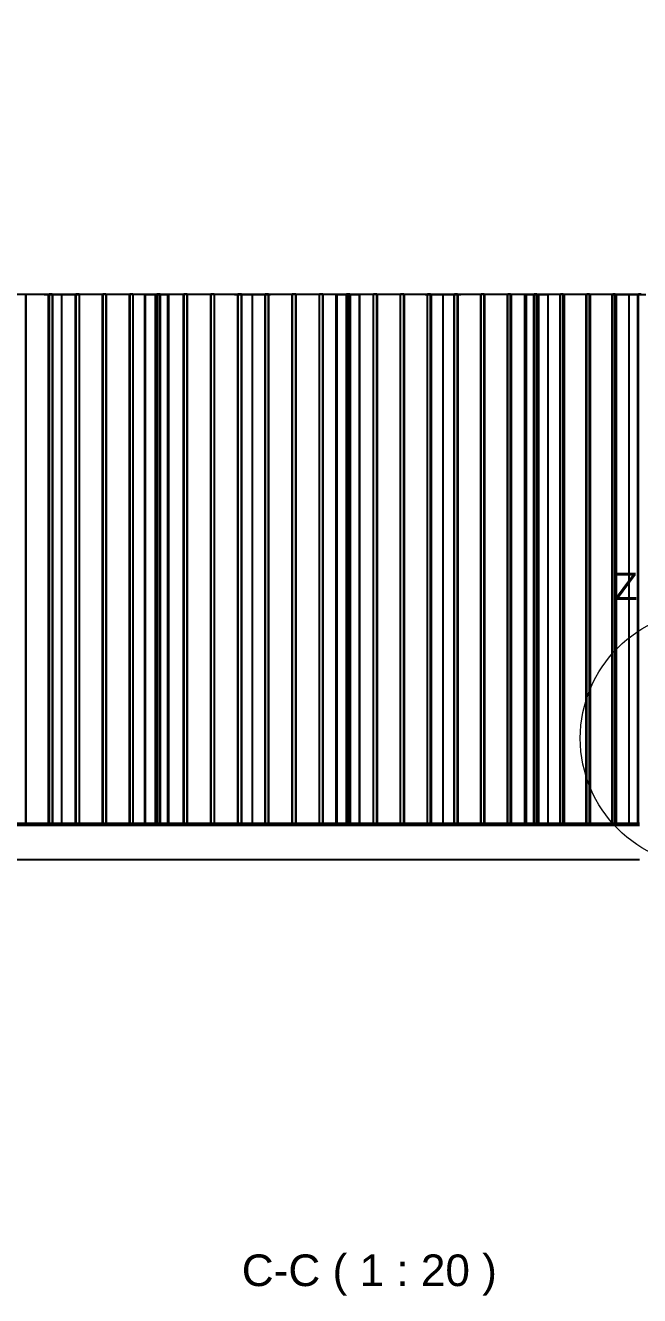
# Model space of a CAD drawing. Header units: millimetres. Extents: x -4172 to 126100, y -2 to 142133.
# Drawn here: x 20202 to 27002, y 37789 to 51858 of the extents above; entities that cross this region are included whole.
import ezdxf

# ---------------------------------------------------------------- set-up
doc = ezdxf.new("R2010")
doc.units = ezdxf.units.MM
doc.header["$LTSCALE"] = 100
for name, color, linetype, lineweight in [('Detail Boundary', 7, 'Continuous', 18), ('Symbol', 7, 'Continuous', 18), ('Visible', 7, 'Continuous', 25)]:
    doc.layers.add(name, color=color, linetype=linetype, lineweight=lineweight)
doc.styles.add('Label Text', font='arial.ttf')
doc.styles.add('Title', font='arial.ttf')

# ---------------------------------------------------------------- blocks, each defined once
blk = doc.blocks.new('2dDetail0')
at = {"layer": 'Detail Boundary'}
blk.add_circle((277.64, 439.62), 14.18, dxfattribs=at)
at = {"layer": 'Detail Boundary', "insert": (267.24, 454.95), "char_height": 3, "attachment_point": 7, "style": 'Title'}
blk.add_mtext('Z', dxfattribs=at)

msp = doc.modelspace()

# ---------------------------------------------------------------- linework, layer by layer
at = {"layer": 'Visible'}
for p, q in [((20409.6, 48877.58), (19694.33, 48877.58)), ((20202.27, 48882.58), (20202.27, 43017.58)), ((20202.27, 48882.58), (20458.98, 48882.58)), ((20208.93, 43017.58), (20208.93, 48882.58)), ((20409.6, 48877.58), (20604.13, 48877.58)), ((20458.98, 48882.58), (20464.87, 48882.58)), ((20458.98, 43017.58), (20458.98, 48882.58)), ((20498.42, 48882.58), (20464.87, 48882.58)), ((20464.87, 48882.58), (20464.87, 43017.58)), ((20498.42, 48882.58), (20498.42, 43017.58)), ((20498.42, 48882.58), (20756.12, 48882.58)), ((20504.3, 43017.58), (20504.3, 48882.58)), ((20604.13, 48877.58), (20802.33, 48877.58)), ((20604.13, 43017.58), (20604.13, 48877.58)), ((20756.12, 43017.58), (20756.12, 48882.58)), ((20756.12, 48882.58), (20761.22, 48882.58)), ((20795.69, 48882.58), (20761.22, 48882.58)), ((20761.22, 48882.58), (20761.22, 43017.58)), ((20795.69, 48882.58), (20795.69, 43017.58)), ((20795.69, 48882.58), (21054.25, 48882.58)), ((20800.79, 43017.58), (20800.79, 48882.58)), ((21527.65, 48877.58), (20802.33, 48877.58)), ((21054.25, 48882.58), (21058.57, 48882.58)), ((21054.25, 43017.58), (21054.25, 48882.58)), ((21093.95, 48882.58), (21058.57, 48882.58)), ((21058.57, 48882.58), (21058.57, 43017.58)), ((21093.95, 48882.58), (21093.95, 43017.58)), ((21093.95, 48882.58), (21353.24, 48882.58)), ((21098.26, 43017.58), (21098.26, 48882.58)), ((21353.24, 43017.58), (21353.24, 48882.58)), ((21353.24, 48882.58), (21356.77, 48882.58)), ((21393.03, 48882.58), (21356.77, 48882.58)), ((21356.77, 48882.58), (21356.77, 43017.58)), ((21393.03, 48882.58), (21393.03, 43017.58)), ((21393.03, 48882.58), (21652.92, 48882.58)), ((21396.56, 43017.58), (21396.56, 48882.58)), ((21525.8, 43017.58), (21525.8, 48877.58)), ((21527.65, 48877.58), (21532.63, 48877.58)), ((21532.63, 48877.58), (21641.56, 48877.58)), ((21532.63, 43017.58), (21532.63, 48877.58)), ((21641.56, 48877.58), (21652.74, 48877.58)), ((21641.56, 43017.58), (21641.56, 48877.58)), ((21662.19, 48877.58), (21652.74, 48877.58)), ((21652.92, 48882.58), (21655.66, 48882.58)), ((21652.92, 43017.58), (21652.92, 48882.58)), ((21655.1, 43017.58), (21655.1, 48877.58)), ((21692.79, 48882.58), (21655.66, 48882.58)), ((21655.66, 48882.58), (21655.66, 43017.58)), ((21661.08, 43017.58), (21661.08, 48877.58)), ((21662.19, 48877.58), (21667.48, 48877.58)), ((21667.48, 48877.58), (21777.83, 48877.58)), ((21667.48, 43017.58), (21667.48, 48877.58)), ((21692.79, 48882.58), (21692.79, 43017.58)), ((21692.79, 48882.58), (21953.14, 48882.58)), ((21695.53, 43017.58), (21695.53, 48882.58)), ((21777.83, 48877.58), (21787.39, 48877.58)), ((21777.83, 43017.58), (21777.83, 48877.58)), ((22517.13, 48877.58), (21787.39, 48877.58)), ((21790.93, 43017.58), (21790.93, 48877.58)), ((21953.14, 43017.58), (21953.14, 48882.58)), ((21953.14, 48882.58), (21955.09, 48882.58)), ((21993.08, 48882.58), (21955.09, 48882.58)), ((21955.09, 48882.58), (21955.09, 43017.58)), ((21993.08, 48882.58), (21993.08, 43017.58)), ((21993.08, 48882.58), (22253.75, 48882.58)), ((21995.03, 43017.58), (21995.03, 48882.58)), ((22253.75, 48882.58), (22254.91, 48882.58)), ((22253.75, 43017.58), (22253.75, 48882.58)), ((22293.73, 48882.58), (22254.91, 48882.58)), ((22254.91, 48882.58), (22254.91, 43017.58)), ((22293.73, 48882.58), (22293.73, 43017.58)), ((22293.73, 48882.58), (22554.6, 48882.58)), ((22294.89, 43017.58), (22294.89, 48882.58)), ((22517.13, 48877.58), (22716.08, 48877.58)), ((22554.6, 43017.58), (22554.6, 48882.58)), ((22554.6, 48882.58), (22554.97, 48882.58)), ((22594.6, 48882.58), (22554.97, 48882.58)), ((22554.97, 48882.58), (22554.97, 43017.58)), ((22594.6, 48882.58), (22594.6, 43017.58)), ((22594.6, 48882.58), (22855.53, 48882.58)), ((22594.97, 43017.58), (22594.97, 48882.58)), ((22716.08, 48877.58), (22915.02, 48877.58)), ((22716.08, 43017.58), (22716.08, 48877.58)), ((22855.11, 48882.58), (22855.11, 43017.58)), ((22895.11, 48882.58), (22855.53, 48882.58)), ((22855.53, 43017.58), (22855.53, 48882.58)), ((22895.11, 43017.58), (22895.11, 48882.58)), ((22895.11, 48882.58), (22895.53, 48882.58)), ((22895.53, 48882.58), (22895.53, 43017.58)), ((22895.53, 48882.58), (23156.39, 48882.58)), ((23644.76, 48877.58), (22915.02, 48877.58)), ((23155.18, 48882.58), (23155.18, 43017.58)), ((23195.16, 48882.58), (23156.39, 48882.58)), ((23156.39, 43017.58), (23156.39, 48882.58)), ((23195.16, 48882.58), (23196.37, 48882.58)), ((23195.16, 43017.58), (23195.16, 48882.58)), ((23196.37, 48882.58), (23196.37, 43017.58)), ((23196.37, 48882.58), (23457.02, 48882.58)), ((23455.02, 48882.58), (23455.02, 43017.58)), ((23494.96, 48882.58), (23457.02, 48882.58)), ((23457.02, 43017.58), (23457.02, 48882.58)), ((23494.96, 43017.58), (23494.96, 48882.58)), ((23494.96, 48882.58), (23496.96, 48882.58)), ((23496.96, 48882.58), (23496.96, 43017.58)), ((23496.96, 48882.58), (23757.28, 48882.58)), ((23641.22, 43017.58), (23641.22, 48877.58)), ((23644.76, 48877.58), (23654.32, 48877.58)), ((23654.32, 48877.58), (23764.68, 48877.58)), ((23654.32, 43017.58), (23654.32, 48877.58)), ((23754.49, 48882.58), (23754.49, 43017.58)), ((23794.36, 48882.58), (23757.28, 48882.58)), ((23757.28, 43017.58), (23757.28, 48882.58)), ((23764.68, 48877.58), (23769.96, 48877.58)), ((23764.68, 43017.58), (23764.68, 48877.58)), ((23779.41, 48877.58), (23769.96, 48877.58)), ((23771.08, 43017.58), (23771.08, 48877.58)), ((23777.06, 43017.58), (23777.06, 48877.58)), ((23779.41, 48877.58), (23790.59, 48877.58)), ((23790.59, 48877.58), (23899.52, 48877.58)), ((23790.59, 43017.58), (23790.59, 48877.58)), ((23794.36, 48882.58), (23797.15, 48882.58)), ((23794.36, 43017.58), (23794.36, 48882.58)), ((23797.15, 48882.58), (23797.15, 43017.58)), ((23797.15, 48882.58), (24057.01, 48882.58)), ((23899.52, 48877.58), (23904.51, 48877.58)), ((23899.52, 43017.58), (23899.52, 48877.58)), ((24629.82, 48877.58), (23904.51, 48877.58)), ((23906.36, 43017.58), (23906.36, 48877.58)), ((24053.43, 48882.58), (24053.43, 43017.58)), ((24093.22, 48882.58), (24057.01, 48882.58)), ((24057.01, 43017.58), (24057.01, 48882.58)), ((24093.22, 43017.58), (24093.22, 48882.58)), ((24093.22, 48882.58), (24096.8, 48882.58)), ((24096.8, 48882.58), (24096.8, 43017.58)), ((24096.8, 48882.58), (24356.04, 48882.58)), ((24351.68, 48882.58), (24351.68, 43017.58)), ((24391.37, 48882.58), (24356.04, 48882.58)), ((24356.04, 43017.58), (24356.04, 48882.58)), ((24391.37, 48882.58), (24395.73, 48882.58)), ((24391.37, 43017.58), (24391.37, 48882.58)), ((24395.73, 48882.58), (24395.73, 43017.58)), ((24395.73, 48882.58), (24654.25, 48882.58)), ((24629.82, 48877.58), (24828.02, 48877.58)), ((24649.1, 48882.58), (24649.1, 43017.58)), ((24688.66, 48882.58), (24654.25, 48882.58)), ((24654.25, 43017.58), (24654.25, 48882.58)), ((24688.66, 43017.58), (24688.66, 48882.58)), ((24688.66, 48882.58), (24693.81, 48882.58)), ((24693.81, 48882.58), (24693.81, 43017.58)), ((24693.81, 48882.58), (24951.46, 48882.58)), ((24828.02, 48877.58), (25022.55, 48877.58)), ((24828.02, 43017.58), (24828.02, 48877.58)), ((24945.53, 48882.58), (24945.53, 43017.58)), ((24984.95, 48882.58), (24951.46, 48882.58)), ((24951.46, 43017.58), (24951.46, 48882.58)), ((24984.95, 48882.58), (24990.88, 48882.58)), ((24984.95, 43017.58), (24984.95, 48882.58)), ((24990.88, 48882.58), (24990.88, 43017.58)), ((24990.88, 48882.58), (25247.53, 48882.58)), ((25737.83, 48877.58), (25022.55, 48877.58)), ((25240.82, 48882.58), (25240.82, 43017.58)), ((25280.08, 48882.58), (25247.53, 48882.58)), ((25247.53, 43017.58), (25247.53, 48882.58)), ((25280.08, 43017.58), (25280.08, 48882.58)), ((25280.08, 48882.58), (25286.79, 48882.58)), ((25286.79, 48882.58), (25286.79, 43017.58)), ((25286.79, 48882.58), (25542.31, 48882.58)), ((25534.82, 48882.58), (25534.82, 43017.58)), ((25573.9, 48882.58), (25542.31, 48882.58)), ((25542.31, 43017.58), (25542.31, 48882.58)), ((25573.9, 48882.58), (25581.38, 48882.58)), ((25573.9, 43017.58), (25573.9, 48882.58)), ((25581.38, 48882.58), (25581.38, 43017.58)), ((25581.38, 48882.58), (25835.64, 48882.58)), ((25732.68, 43017.58), (25732.68, 48877.58)), ((25737.83, 48877.58), (25751.7, 48877.58)), ((25751.7, 48877.58), (25860.63, 48877.58)), ((25751.7, 43017.58), (25751.7, 48877.58)), ((25827.39, 48882.58), (25827.39, 43017.58)), ((25866.26, 48882.58), (25835.64, 48882.58)), ((25835.64, 43017.58), (25835.64, 48882.58)), ((25860.63, 43017.58), (25860.63, 48877.58)), ((25869.09, 48877.58), (25860.63, 48877.58)), ((25865.55, 43017.58), (25865.55, 48877.58)), ((25866.26, 43017.58), (25866.26, 48882.58)), ((25866.26, 48882.58), (25874.51, 48882.58)), ((25869.09, 48877.58), (25885.88, 48877.58)), ((25874.51, 48882.58), (25874.51, 43017.58)), ((25874.51, 48882.58), (26127.38, 48882.58)), ((25885.88, 48877.58), (25990.55, 48877.58)), ((25885.88, 43017.58), (25885.88, 48877.58)), ((25990.55, 48877.58), (25990.84, 48877.58)), ((25990.55, 43017.58), (25990.55, 48877.58)), ((26692.94, 48877.58), (25990.84, 48877.58)), ((25990.94, 43017.58), (25990.94, 48877.58)), ((26118.36, 48882.58), (26118.36, 43017.58)), ((26157.01, 48882.58), (26127.38, 48882.58)), ((26127.38, 43017.58), (26127.38, 48882.58)), ((26157.01, 48882.58), (26166.03, 48882.58)), ((26157.01, 43017.58), (26157.01, 48882.58)), ((26166.03, 48882.58), (26166.03, 43017.58)), ((26166.03, 48882.58), (26417.38, 48882.58)), ((26407.6, 48882.58), (26407.6, 43017.58)), ((26446, 48882.58), (26417.38, 48882.58)), ((26417.38, 43017.58), (26417.38, 48882.58)), ((26446, 43017.58), (26446, 48882.58)), ((26446, 48882.58), (26455.78, 48882.58)), ((26455.78, 48882.58), (26455.78, 43017.58)), ((26455.78, 48882.58), (26705.48, 48882.58)), ((26692.94, 48877.58), (26885.25, 48877.58)), ((26694.95, 48882.58), (26694.95, 43017.58)), ((26733.09, 48882.58), (26705.48, 48882.58)), ((26705.48, 43017.58), (26705.48, 48882.58)), ((26733.09, 48882.58), (26743.63, 48882.58)), ((26733.09, 43017.58), (26733.09, 48882.58)), ((26743.63, 48882.58), (26743.63, 43017.58)), ((26743.63, 48882.58), (26991.55, 48882.58)), ((26885.25, 48877.58), (27070.35, 48877.58)), ((26885.25, 43017.58), (26885.25, 48877.58)), ((26980.26, 48882.58), (26980.26, 43017.58)), ((27018.13, 48882.58), (26991.55, 48882.58)), ((26991.55, 43017.58), (26991.55, 48882.58)), ((27002.34, 43017.58), (9633.81, 43017.58)), ((27002.34, 42997.58), (9633.81, 42997.58)), ((27002.34, 42617.58), (11096.63, 42617.58))]:
    msp.add_line(p, q, dxfattribs=at)
msp.add_arc((22716.08, 37769.16), 17108.42, 40.510533, 139.489467, dxfattribs=at)

# ---------------------------------------------------------------- block references
at = {"layer": 'Detail Boundary', "xscale": 100, "yscale": 100, "zscale": 100}
msp.add_blockref('2dDetail0', (0, 0), dxfattribs=at)

# ---------------------------------------------------------------- texts
at = {"layer": 'Symbol', "insert": (22597.71, 37789.48), "char_height": 350, "attachment_point": 7, "style": 'Label Text'}
msp.add_mtext('C-C ( 1 : 20 )', dxfattribs=at)

doc.saveas('drawing.dxf')
